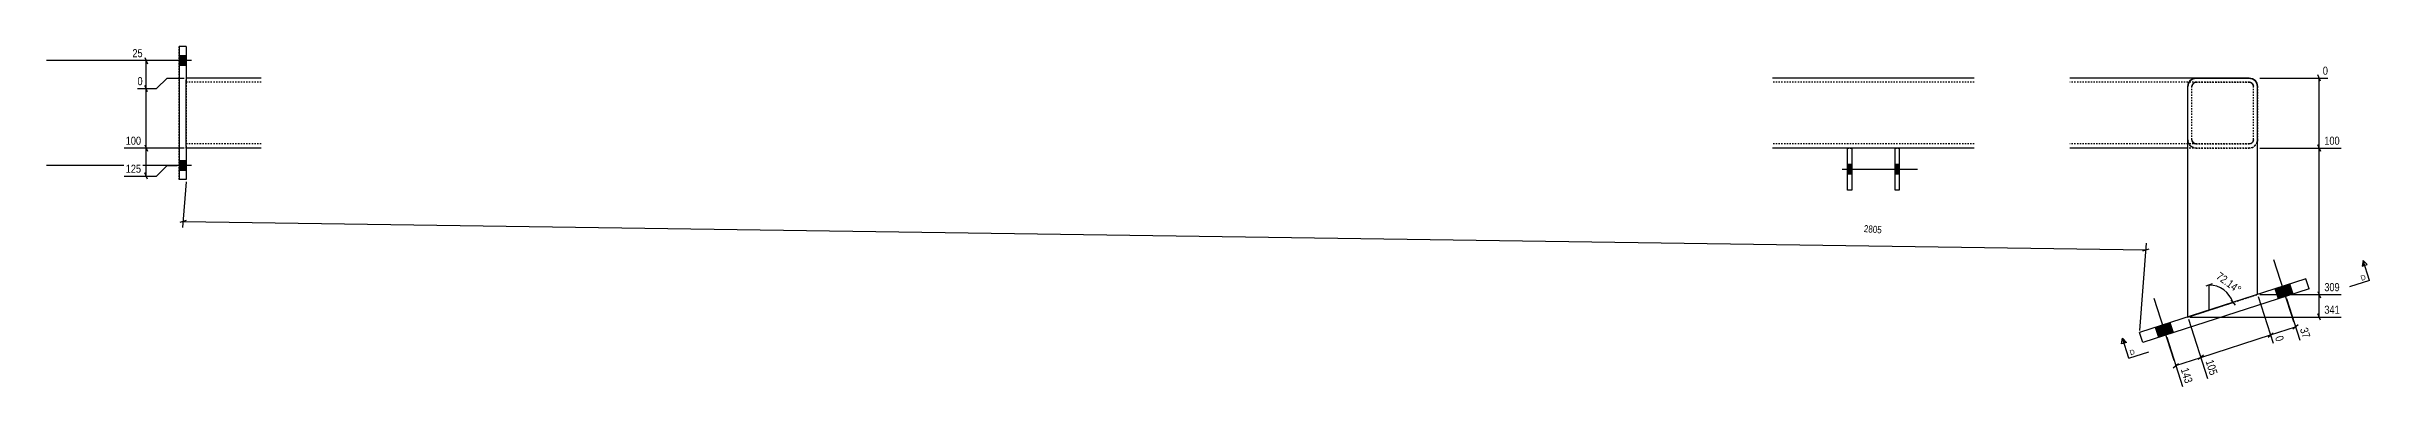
# Model space of a CAD drawing. Header units: millimetres. Extents: x 20 to 42562, y 5 to 1714.
# Drawn here: x 24212 to 27537, y 7 to 493 of the extents above; entities that cross this region are included whole.
import ezdxf

# ---------------------------------------------------------------- set-up
doc = ezdxf.new("R2010")
doc.units = ezdxf.units.MM
doc.linetypes.add('DXK_LINE_DOT2', pattern=[3.9198, 1.9599, -1.9599])
for name, color, linetype in [('MÅLSÆTNING', 7, 'Continuous'), ('STÅL', 7, 'Continuous'), ('TEKST', 7, 'Continuous')]:
    doc.layers.add(name, color=color, linetype=linetype)
doc.styles.add('Arial', font='ARIAL.TTF', dxfattribs={"height": 0.2})
doc.styles.add('Arial Narrow', font='ARIALN.TTF', dxfattribs={"height": 0.2})

msp = doc.modelspace()

# ---------------------------------------------------------------- hatches: boundary and pattern name
at = {"layer": 'STÅL', "linetype": 'Continuous'}
for color, points in [(96, [(24412.2, 465.7), (24412.2, 479.7), (24402.2, 479.7), (24402.2, 465.7)]), (96, [(24412.2, 465.7), (24412.2, 479.7), (24402.2, 479.7), (24402.2, 465.7)]), (96, [(24412.2, 315.7), (24412.2, 329.7), (24402.2, 329.7), (24402.2, 315.7)]), (96, [(24412.2, 315.7), (24412.2, 329.7), (24402.2, 329.7), (24402.2, 315.7)]), (96, [(26796.2, 310.7), (26796.2, 324.7), (26790.2, 324.7), (26790.2, 310.7)]), (96, [(26864.2, 310.7), (26864.2, 324.7), (26858.2, 324.7), (26858.2, 310.7)]), (4, [(27407, 132.4), (27428, 139.1), (27423.4, 153.4), (27402.4, 146.7)]), (4, [(27407, 132.4), (27428, 139.1), (27423.4, 153.4), (27402.4, 146.7)]), (4, [(27235.7, 77.2), (27256.6, 83.9), (27252, 98.2), (27231.1, 91.5)]), (4, [(27235.7, 77.2), (27256.6, 83.9), (27252, 98.2), (27231.1, 91.5)])]:
    msp.add_hatch(color=color, dxfattribs=at).paths.add_polyline_path(points)

# ---------------------------------------------------------------- linework, layer by layer
at = {"layer": 'MÅLSÆTNING', "color": 7, "linetype": 'Continuous'}
for p, q in [((24399.2, 472.7), (24335.2, 472.7)), ((24353.1, 477.2), (24356.7, 468.2)), ((24354.9, 432.7), (24354.9, 472.7)), ((24342.5, 432.7), (24369.9, 432.7)), ((24342.5, 432.7), (24369.9, 432.7)), ((24356.7, 428.2), (24353.1, 437.2)), ((24356.7, 428.2), (24353.1, 437.2)), ((24369.9, 432.7), (24384.9, 447.7)), ((24369.9, 432.7), (24384.9, 447.7)), ((24384.9, 447.7), (24409.2, 447.7)), ((24384.9, 447.7), (24409.2, 447.7)), ((27380.2, 447.7), (27477.9, 447.7)), ((27467.2, 443.2), (27463.6, 452.2)), ((27465.4, 347.7), (27465.4, 447.7)), ((24409.2, 347.7), (24323.5, 347.7)), ((24353.1, 352.2), (24356.7, 343.2)), ((24354.9, 307.7), (24354.9, 347.7)), ((27380.2, 347.7), (27496.8, 347.7)), ((27380.2, 347.7), (27496.8, 347.7)), ((27463.6, 352.2), (27467.2, 343.2)), ((27467.2, 343.2), (27463.6, 352.2)), ((27465.4, 138.5), (27465.4, 347.7)), ((24323.5, 307.7), (24369.9, 307.7)), ((24356.7, 303.2), (24353.1, 312.2)), ((24369.9, 307.7), (24384.9, 322.7)), ((24384.9, 322.7), (24399.2, 322.7)), ((24412, 299.7), (24406.9, 234.3)), ((24412.1, 244.1), (24402.9, 241.2)), ((24407.5, 242.6), (27217.5, 202.3)), ((27208.5, 87.1), (27218.2, 211.8)), ((27212.9, 200.8), (27222.1, 203.7)), ((27312.1, 153.9), (27303.1, 150.3)), ((27307.6, 152.1), (27307.6, 116.1)), ((27378.1, 135.7), (27399.6, 69)), ((27380.2, 138.5), (27496.8, 138.5)), ((27380.2, 138.5), (27496.8, 138.5)), ((27463.6, 143), (27467.2, 134)), ((27463.6, 143), (27467.2, 134)), ((27465.4, 106.3), (27465.4, 138.5)), ((27278.1, 103.5), (27305.5, 18.7)), ((27280.1, 107.2), (27341.9, 127.1)), ((27280.2, 106.3), (27496.8, 106.3)), ((27341.9, 127.1), (27307.6, 116.1)), ((27338.8, 130.9), (27345, 123.4)), ((27467.2, 101.8), (27463.6, 110.8)), ((27247.1, 77.7), (27269.8, 7.2)), ((27392.1, 77.7), (27399.6, 83.9)), ((27256.4, 34), (27263.9, 40.2)), ((27260.2, 37.1), (27295.8, 48.6)), ((27299.6, 51.7), (27292.1, 45.5))]:
    msp.add_line(p, q, dxfattribs=at)
msp.add_arc((27307.6, 116.1), 36, 17.8568, 89.9994, dxfattribs=at)
at = {"layer": 'STÅL', "color": 96, "linetype": 'Continuous'}
for p, q in [((24419.7, 472.7), (24212.2, 472.7)), ((24419.7, 472.7), (24212.2, 472.7)), ((24412.2, 479.7), (24402.2, 479.7)), ((24412.2, 479.7), (24402.2, 479.7)), ((24412.2, 465.7), (24402.2, 465.7)), ((24412.2, 465.7), (24402.2, 465.7)), ((24419.7, 322.7), (24212.2, 322.7)), ((24419.7, 322.7), (24212.2, 322.7)), ((24412.2, 329.7), (24402.2, 329.7)), ((24412.2, 329.7), (24402.2, 329.7)), ((24412.2, 315.7), (24402.2, 315.7)), ((24412.2, 315.7), (24402.2, 315.7)), ((26782.7, 317.7), (26890.2, 317.7)), ((26790.2, 324.7), (26796.2, 324.7)), ((26790.2, 310.7), (26796.2, 310.7)), ((26858.2, 324.7), (26864.2, 324.7)), ((26858.2, 310.7), (26864.2, 310.7))]:
    msp.add_line(p, q, dxfattribs=at)
at = {"layer": 'STÅL', "color": 2, "linetype": 'Continuous'}
for p, q in [((24412.2, 492.7), (24402.2, 492.7)), ((24402.2, 492.7), (24402.2, 302.7)), ((24412.2, 492.7), (24412.2, 445.2)), ((24519.7, 447.7), (24412.2, 447.7)), ((24412.2, 435.7), (24412.2, 445.2)), ((24412.2, 350.3), (24412.2, 435.7)), ((26971.7, 447.7), (26682.7, 447.7)), ((27289.2, 447.7), (27108.2, 447.7)), ((27278.1, 440.3), (27277.2, 435.7)), ((27277.2, 435.7), (27278.1, 440.3)), ((27277.2, 435.7), (27277.2, 435.7)), ((27277.2, 106.3), (27277.2, 435.7)), ((27280.7, 444.2), (27278.1, 440.3)), ((27278.1, 440.3), (27280.7, 444.2)), ((27284.6, 446.8), (27280.7, 444.2)), ((27280.7, 444.2), (27284.6, 446.8)), ((27289.2, 447.7), (27284.6, 446.8)), ((27284.6, 446.8), (27289.2, 447.7)), ((27365.2, 447.7), (27289.2, 447.7)), ((27289.2, 447.7), (27365.2, 447.7)), ((27369.8, 446.8), (27365.2, 447.7)), ((27365.2, 447.7), (27369.8, 446.8)), ((27373.7, 444.2), (27369.8, 446.8)), ((27369.8, 446.8), (27373.7, 444.2)), ((27376.3, 440.3), (27373.7, 444.2)), ((27373.7, 444.2), (27376.3, 440.3)), ((27377.2, 435.7), (27376.3, 440.3)), ((27376.3, 440.3), (27377.2, 435.7)), ((27377.2, 138.5), (27377.2, 435.7)), ((24412.2, 350.3), (24412.2, 302.7)), ((24519.7, 347.7), (24412.2, 347.7)), ((26971.7, 347.7), (26682.7, 347.7)), ((26790.2, 287.7), (26790.2, 347.7)), ((26796.2, 347.7), (26796.2, 287.7)), ((26858.2, 287.7), (26858.2, 347.7)), ((26864.2, 347.7), (26864.2, 287.7)), ((27277.2, 347.7), (27108.2, 347.7)), ((24412.2, 302.7), (24402.2, 302.7)), ((26796.2, 287.7), (26790.2, 287.7)), ((26864.2, 287.7), (26858.2, 287.7)), ((27446.2, 160.8), (27208.2, 84.1)), ((27450.8, 146.5), (27212.8, 69.8)), ((27450.8, 146.5), (27446.2, 160.8)), ((27212.8, 69.8), (27208.2, 84.1))]:
    msp.add_line(p, q, dxfattribs=at)
at = {"layer": 'STÅL', "color": 7, "linetype": 'DXK_LINE_DOT2'}
for p, q in [((24402.2, 302.7), (24402.2, 492.7)), ((24412.2, 447.7), (24412.2, 445.2)), ((24412.2, 445.2), (24412.2, 350.3)), ((24519.7, 441.7), (24412.2, 441.7)), ((26971.7, 441.7), (26682.7, 441.7)), ((27289.2, 441.7), (27108.2, 441.7)), ((27277.2, 435.7), (27278.1, 440.3)), ((27277.2, 359.7), (27277.2, 435.7)), ((27277.2, 359.7), (27277.2, 435.7)), ((27278.1, 440.3), (27280.7, 444.2)), ((27280.7, 444.2), (27284.6, 446.8)), ((27283.2, 435.7), (27283.7, 438)), ((27283.7, 438), (27283.2, 435.7)), ((27283.7, 438), (27283.2, 435.7)), ((27283.2, 359.7), (27283.2, 435.7)), ((27283.2, 435.7), (27283.2, 435.7)), ((27283.2, 359.7), (27283.2, 435.7)), ((27283.7, 438), (27285, 440)), ((27285, 440), (27283.7, 438)), ((27285, 440), (27283.7, 438)), ((27284.6, 446.8), (27289.2, 447.7)), ((27285, 440), (27286.9, 441.3)), ((27286.9, 441.3), (27285, 440)), ((27286.9, 441.3), (27285, 440)), ((27286.9, 441.3), (27289.2, 441.7)), ((27289.2, 441.7), (27286.9, 441.3)), ((27289.2, 441.7), (27286.9, 441.3)), ((27365.2, 447.7), (27289.2, 447.7)), ((27365.2, 441.7), (27289.2, 441.7)), ((27289.2, 441.7), (27365.2, 441.7)), ((27365.2, 447.7), (27369.8, 446.8)), ((27365.2, 441.7), (27367.5, 441.3)), ((27367.5, 441.3), (27365.2, 441.7)), ((27367.5, 441.3), (27365.2, 441.7)), ((27367.5, 441.3), (27369.5, 440)), ((27369.5, 440), (27367.5, 441.3)), ((27369.5, 440), (27367.5, 441.3)), ((27369.5, 440), (27370.8, 438)), ((27370.8, 438), (27369.5, 440)), ((27370.8, 438), (27369.5, 440)), ((27369.8, 446.8), (27373.7, 444.2)), ((27370.8, 438), (27371.2, 435.7)), ((27371.2, 435.7), (27370.8, 438)), ((27371.2, 435.7), (27370.8, 438)), ((27371.2, 359.7), (27371.2, 435.7)), ((27371.2, 435.7), (27371.2, 435.7)), ((27371.2, 359.7), (27371.2, 435.7)), ((27373.7, 444.2), (27376.3, 440.3)), ((27376.3, 440.3), (27377.2, 435.7)), ((27377.2, 359.7), (27377.2, 435.7)), ((27377.2, 435.7), (27377.2, 435.7)), ((27377.2, 435.7), (27377.2, 359.7)), ((24519.7, 353.7), (24412.2, 353.7)), ((24412.2, 347.7), (24412.2, 350.3)), ((26971.7, 353.7), (26682.7, 353.7)), ((26790.2, 347.7), (26796.2, 347.7)), ((26858.2, 347.7), (26864.2, 347.7)), ((27289.2, 353.7), (27108.2, 353.7)), ((27277.2, 359.7), (27277.2, 359.7)), ((27277.2, 359.7), (27278.1, 355.1)), ((27278.1, 355.1), (27277.2, 359.7)), ((27278.1, 355.1), (27277.2, 359.7)), ((27289.2, 347.7), (27277.2, 347.7)), ((27278.1, 355.1), (27280.7, 351.2)), ((27280.7, 351.2), (27278.1, 355.1)), ((27280.7, 351.2), (27278.1, 355.1)), ((27280.7, 351.2), (27284.6, 348.6)), ((27284.6, 348.6), (27280.7, 351.2)), ((27284.6, 348.6), (27280.7, 351.2)), ((27283.2, 359.7), (27283.2, 359.7)), ((27283.7, 357.4), (27283.2, 359.7)), ((27283.2, 359.7), (27283.7, 357.4)), ((27285, 355.5), (27283.7, 357.4)), ((27283.7, 357.4), (27285, 355.5)), ((27283.7, 357.4), (27283.7, 357.4)), ((27283.7, 357.4), (27285, 355.5)), ((27284.6, 348.6), (27289.2, 347.7)), ((27289.2, 347.7), (27284.6, 348.6)), ((27289.2, 347.7), (27284.6, 348.6)), ((27286.9, 354.2), (27285, 355.5)), ((27285, 355.5), (27286.9, 354.2)), ((27285, 355.5), (27286.9, 354.2)), ((27289.2, 353.7), (27286.9, 354.2)), ((27286.9, 354.2), (27289.2, 353.7)), ((27286.9, 354.2), (27289.2, 353.7)), ((27365.2, 353.7), (27289.2, 353.7)), ((27289.2, 353.7), (27365.2, 353.7)), ((27365.2, 347.7), (27289.2, 347.7)), ((27289.2, 347.7), (27365.2, 347.7)), ((27367.5, 354.2), (27365.2, 353.7)), ((27365.2, 353.7), (27367.5, 354.2)), ((27365.2, 353.7), (27367.5, 354.2)), ((27369.8, 348.7), (27365.2, 347.7)), ((27365.2, 347.7), (27369.8, 348.6)), ((27369.8, 348.6), (27365.2, 347.7)), ((27369.5, 355.5), (27367.5, 354.2)), ((27367.5, 354.2), (27369.5, 355.5)), ((27367.5, 354.2), (27369.5, 355.5)), ((27370.8, 357.4), (27369.5, 355.5)), ((27369.5, 355.5), (27370.8, 357.4)), ((27369.5, 355.5), (27370.8, 357.4)), ((27373.7, 351.3), (27369.8, 348.7)), ((27369.8, 348.6), (27373.7, 351.2)), ((27373.7, 351.2), (27369.8, 348.6)), ((27371.2, 359.7), (27370.8, 357.4)), ((27370.8, 357.4), (27371.2, 359.7)), ((27370.8, 357.4), (27371.2, 359.7)), ((27371.2, 359.7), (27371.2, 359.7)), ((27373.7, 351.2), (27376.3, 355.1)), ((27376.3, 355.1), (27373.7, 351.2)), ((27376.3, 355.1), (27373.7, 351.3)), ((27376.3, 355.1), (27377.2, 359.7)), ((27377.2, 359.7), (27376.3, 355.1)), ((27377.2, 359.7), (27376.3, 355.1)), ((27377.2, 359.7), (27377.2, 359.7)), ((26790.2, 287.7), (26790.2, 288.5)), ((26796.2, 288.5), (26796.2, 287.7)), ((26858.2, 287.7), (26858.2, 288.5)), ((26864.2, 288.5), (26864.2, 287.7)), ((27277.2, 106.3), (27377.2, 138.5))]:
    msp.add_line(p, q, dxfattribs=at)
at = {"layer": 'STÅL', "color": 4, "linetype": 'Continuous'}
for p, q in [((27429.1, 99.6), (27400.6, 188.1)), ((27429.1, 99.6), (27400.6, 188.1)), ((27407, 132.4), (27402.4, 146.7)), ((27407, 132.4), (27402.4, 146.7)), ((27428, 139.1), (27423.4, 153.4)), ((27428, 139.1), (27423.4, 153.4)), ((27257.8, 44.4), (27229.3, 132.9)), ((27257.8, 44.4), (27229.3, 132.9)), ((27235.7, 77.2), (27231.1, 91.5)), ((27235.7, 77.2), (27231.1, 91.5)), ((27256.6, 83.9), (27252, 98.2)), ((27256.6, 83.9), (27252, 98.2))]:
    msp.add_line(p, q, dxfattribs=at)

# ---------------------------------------------------------------- wipeouts: each hides what was drawn before it
at = {"color": 0, "linetype": 'Continuous'}
msp.add_wipeout([(27532.9, 160.3), (27530.6, 167.5), (27523.7, 165.3), (27526, 158.1)], dxfattribs=at).dxf.layer = 'TEKST'

# ---------------------------------------------------------------- next in the draw order: hatches: boundary and pattern name
at = {"layer": 'TEKST', "linetype": 'Continuous'}
msp.add_hatch(color=30, dxfattribs=at).paths.add_polyline_path([(27530.5, 180), (27526.9, 178.9), (27528.2, 187.2)])

# ---------------------------------------------------------------- next in the draw order: linework, layer by layer
at = {"layer": 'TEKST', "color": 30, "linetype": 'Continuous'}
for p, q in [((27528.2, 187.2), (27526.9, 178.9)), ((27526.9, 178.9), (27534.1, 181.2)), ((27528.2, 187.2), (27534.1, 181.2))]:
    msp.add_line(p, q, dxfattribs=at)
at = {"layer": 'TEKST', "color": 7, "linetype": 'Continuous'}
msp.add_line((27537.4, 158.6), (27528.2, 187.2), dxfattribs=at)

# ---------------------------------------------------------------- next in the draw order: texts
at = {"layer": 'TEKST', "color": 3, "linetype": 'Continuous', "style": 'Arial'}
msp.add_text('D', height=7.16, rotation=17.8591, dxfattribs=at).set_placement((27526, 158.1))

# ---------------------------------------------------------------- next in the draw order: wipeouts: each hides what was drawn before it
at = {"color": 0, "linetype": 'Continuous'}
for points, layer in [([(24352.2, 475.1), (24352.2, 491.9), (24332.8, 491.9), (24332.8, 475.1)], 'MÅLSÆTNING'), ([(27480.3, 450.1), (27480.3, 466.9), (27468.1, 466.9), (27468.1, 450.1)], 'MÅLSÆTNING'), ([(24350, 350.1), (24350, 366.9), (24323.3, 366.9), (24323.3, 350.1)], 'MÅLSÆTNING'), ([(27497.1, 350.1), (27497.1, 366.9), (27470.3, 366.9), (27470.3, 350.1)], 'MÅLSÆTNING'), ([(24350, 310.1), (24350, 326.9), (24323.3, 326.9), (24323.3, 310.1)], 'MÅLSÆTNING'), ([(27497.1, 140.9), (27497.1, 157.7), (27470.3, 157.7), (27470.3, 140.9)], 'MÅLSÆTNING'), ([(27307.8, 19.2), (27323.8, 24.4), (27315.6, 49.8), (27299.6, 44.7)], 'MÅLSÆTNING'), ([(27202.3, 53.8), (27200, 61), (27193.1, 58.7), (27195.4, 51.6)], 'TEKST')]:
    msp.add_wipeout(points, dxfattribs=at).dxf.layer = layer
at = {"color": 0}
for points in [[(26840.8, 223.5), (26841.9, 238.2), (26812.2, 240.5), (26811.1, 225.8)], [(27349.1, 135.6), (27359, 149.2), (27323.3, 175.1), (27313.4, 161.6)]]:
    msp.add_wipeout(points, dxfattribs=at).dxf.layer = 'MÅLSÆTNING'

# ---------------------------------------------------------------- next in the draw order: hatches: boundary and pattern name
at = {"layer": 'TEKST', "linetype": 'Continuous'}
msp.add_hatch(color=30, dxfattribs=at).paths.add_polyline_path([(27189.4, 70.2), (27185.9, 69), (27183.6, 76.2)])

# ---------------------------------------------------------------- next in the draw order: linework, layer by layer
at = {"layer": 'MÅLSÆTNING', "color": 7, "linetype": 'Continuous'}
for p, q in [((24354.9, 347.7), (24354.9, 432.7)), ((24409.2, 347.7), (24323.5, 347.7)), ((24353.1, 352.2), (24356.7, 343.2))]:
    msp.add_line(p, q, dxfattribs=at)
at = {"layer": 'TEKST', "color": 7, "linetype": 'Continuous'}
for p, q in [((27537.4, 158.6), (27508.8, 149.4)), ((27192.8, 47.6), (27183.6, 76.2)), ((27192.8, 47.6), (27221.3, 56.8))]:
    msp.add_line(p, q, dxfattribs=at)
at = {"layer": 'TEKST', "color": 30, "linetype": 'Continuous'}
for p, q in [((27182.3, 67.9), (27183.6, 76.2)), ((27189.4, 70.2), (27182.3, 67.9)), ((27183.6, 76.2), (27189.4, 70.2))]:
    msp.add_line(p, q, dxfattribs=at)

# ---------------------------------------------------------------- next in the draw order: texts
at = {"layer": 'MÅLSÆTNING', "color": 3, "linetype": 'Continuous', "style": 'Arial Narrow'}
for s, height, p in [('25', 11.45, (24335.2, 477.5)), ('0', 11.5, (27470.5, 452.5)), ('100', 11.45, (24325.7, 352.5)), ('100', 11.45, (27472.7, 352.5)), ('125', 11.45, (24325.7, 312.5)), ('309', 11.45, (27472.7, 143.3))]:
    msp.add_text(s, height=height, dxfattribs=at).set_placement(p)
at = {"layer": 'MÅLSÆTNING', "color": 3, "style": 'Arial Narrow'}
for s, height, rotation, p in [('2805', 10.02, -4.4691, (26813.3, 227.8)), ('72.14°', 11.45, -36.0734, (27316.8, 162.1))]:
    msp.add_text(s, height=height, rotation=rotation, dxfattribs=at).set_placement(p)
at = {"layer": 'TEKST', "color": 3, "linetype": 'Continuous', "style": 'Arial'}
msp.add_text('D', height=7.16, rotation=17.8591, dxfattribs=at).set_placement((27195.4, 51.6))

# ---------------------------------------------------------------- next in the draw order: wipeouts: each hides what was drawn before it
at = {"color": 0, "linetype": 'Continuous'}
for points in [[(27497.1, 108.7), (27497.1, 125.5), (27470.3, 125.5), (27470.3, 108.7)], [(27272.1, 7.7), (27288.1, 12.9), (27279.9, 38.3), (27263.9, 33.2)]]:
    msp.add_wipeout(points, dxfattribs=at).dxf.layer = 'MÅLSÆTNING'

# ---------------------------------------------------------------- next in the draw order: linework, layer by layer
at = {"layer": 'MÅLSÆTNING', "color": 7, "linetype": 'Continuous'}
for p, q in [((27278.1, 103.5), (27305.5, 18.7)), ((27295.8, 48.6), (27395.8, 80.8)), ((27299.6, 51.7), (27292.1, 45.5))]:
    msp.add_line(p, q, dxfattribs=at)

# ---------------------------------------------------------------- next in the draw order: texts
at = {"layer": 'MÅLSÆTNING', "color": 3, "linetype": 'Continuous', "style": 'Arial Narrow'}
msp.add_text('341', height=11.45, dxfattribs=at).set_placement((27472.7, 111.1))
for s, p in [('143', (27267, 31.6)), ('105', (27302.6, 43.1))]:
    msp.add_text(s, height=11.45, rotation=-72.1411, dxfattribs=at).set_placement(p)

# ---------------------------------------------------------------- next in the draw order: wipeouts: each hides what was drawn before it
at = {"color": 0, "linetype": 'Continuous'}
msp.add_wipeout([(24352.2, 435.1), (24352.2, 451.9), (24340.1, 451.9), (24340.1, 435.1)], dxfattribs=at).dxf.layer = 'MÅLSÆTNING'

# ---------------------------------------------------------------- next in the draw order: texts
at = {"layer": 'MÅLSÆTNING', "color": 3, "linetype": 'Continuous', "style": 'Arial Narrow'}
msp.add_text('0', height=11.5, dxfattribs=at).set_placement((24342.5, 437.5))

# ---------------------------------------------------------------- next in the draw order: wipeouts: each hides what was drawn before it
at = {"color": 0, "linetype": 'Continuous'}
msp.add_wipeout([(27402.7, 67.4), (27418.6, 72.6), (27414.9, 84.1), (27398.9, 79)], dxfattribs=at).dxf.layer = 'MÅLSÆTNING'

# ---------------------------------------------------------------- next in the draw order: linework, layer by layer
at = {"layer": 'MÅLSÆTNING', "color": 7, "linetype": 'Continuous'}
for p, q in [((27378.1, 135.7), (27399.6, 69)), ((27418.4, 132.9), (27437.5, 73.5)), ((27392.1, 77.7), (27399.6, 83.9)), ((27395.8, 80.8), (27431.5, 92.3)), ((27435.2, 95.4), (27427.8, 89.2))]:
    msp.add_line(p, q, dxfattribs=at)

# ---------------------------------------------------------------- next in the draw order: texts
at = {"layer": 'MÅLSÆTNING', "color": 3, "linetype": 'Continuous', "style": 'Arial Narrow'}
msp.add_text('0', height=11.5, rotation=-72.1411, dxfattribs=at).set_placement((27402, 77.4))

# ---------------------------------------------------------------- next in the draw order: wipeouts: each hides what was drawn before it
at = {"color": 0, "linetype": 'Continuous'}
msp.add_wipeout([(27440.6, 72), (27456.6, 77.1), (27450.6, 95.6), (27434.6, 90.5)], dxfattribs=at).dxf.layer = 'MÅLSÆTNING'

# ---------------------------------------------------------------- next in the draw order: texts
at = {"layer": 'MÅLSÆTNING', "color": 3, "linetype": 'Continuous', "style": 'Arial Narrow'}
msp.add_text('37', height=11.45, rotation=-72.1411, dxfattribs=at).set_placement((27437.6, 88.9))

doc.saveas('drawing.dxf')
